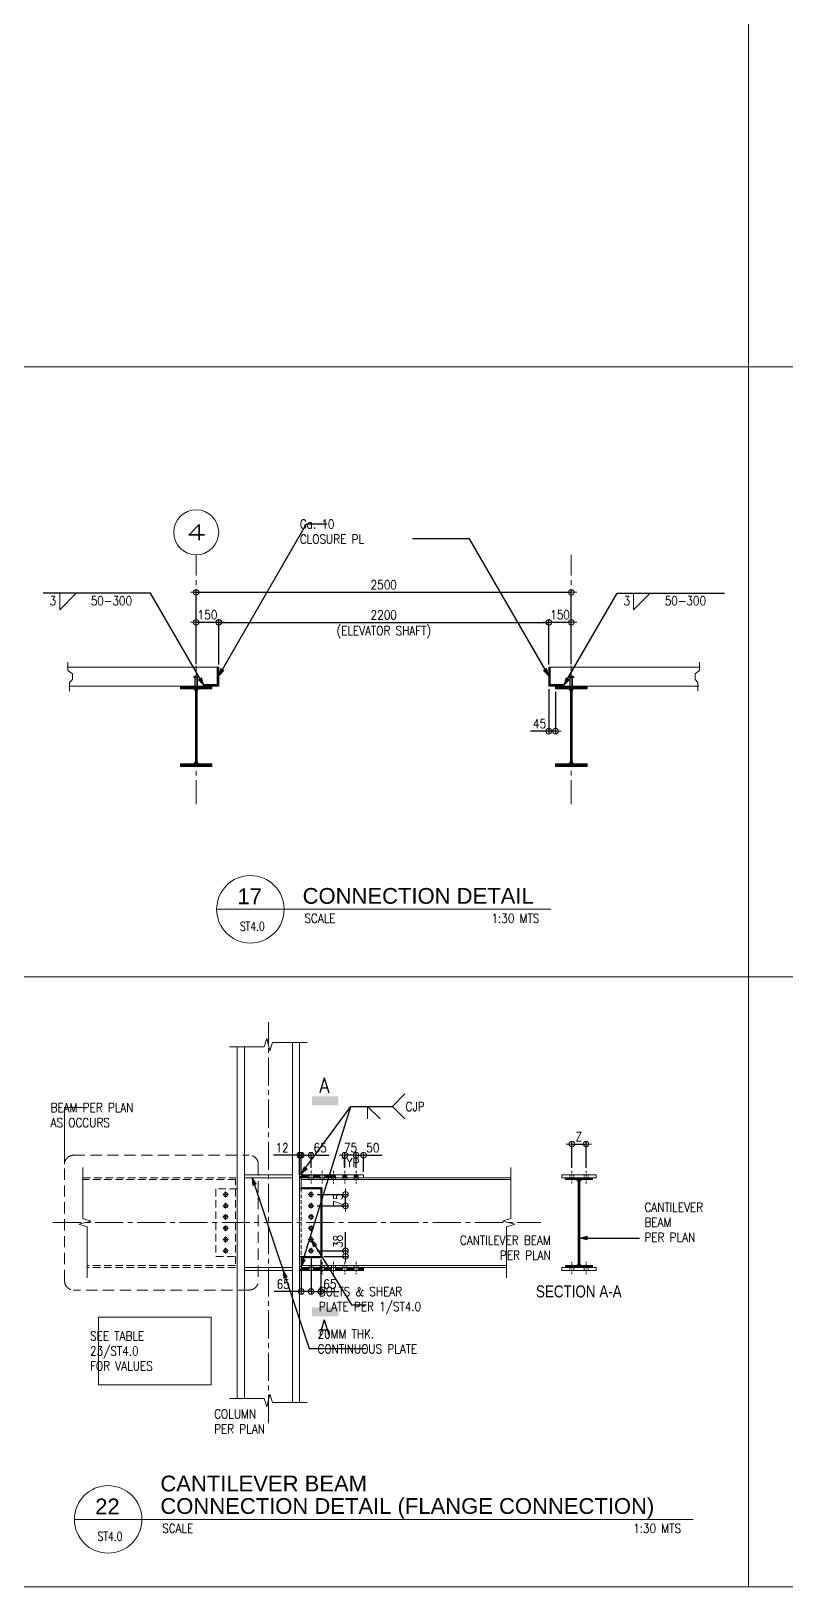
# Model space of a CAD drawing. Header units: millimetres. Extents: x 0 to 437400, y -4782 to 73710.
# Drawn here: x 72979 to 78010, y 0 to 10373 of the extents above; entities that cross this region are included whole.
import ezdxf
from ezdxf.enums import TextEntityAlignment as Align

# ---------------------------------------------------------------- set-up
doc = ezdxf.new("R2010")
doc.units = ezdxf.units.MM
doc.header["$LTSCALE"] = 10
doc.header["$MEASUREMENT"] = 0
for name, pattern in [('CENTER', [50.8, 31.75, -6.35, 6.35, -6.35]), ('CENTER2', [1.125, 0.75, -0.125, 0.125, -0.125]), ('HIDDEN', [0.375, 0.25, -0.125]), ('PHANTOM2', [1.25, 0.625, -0.125, 0.125, -0.125, 0.125, -0.125])]:
    doc.linetypes.add(name, pattern=pattern)
doc.layers.get('0').update_dxf_attribs({"lineweight": 9})
for name, color, linetype, lineweight in [('.3 - YELLOW', 2, 'Continuous', 15), ('A-NEW', 240, 'Continuous', 9), ('BOLT HOLES', 2, 'HIDDEN', 9), ('DIM', 1, 'Continuous', 5), ('grid_iden', 1, 'Continuous', 9), ('HATCH', 8, 'Continuous', 5), ('OUTLINE', 1, 'HIDDEN', 9), ('S-ANNO-DIMS', 1, 'Continuous', 5), ('S-Anno-Symb', 52, 'PHANTOM2', 9), ('S-Anno-Text', 52, 'Continuous', 15), ('S-ANNO-WELD', 1, 'Continuous', 9), ('S-BEAM', 3, 'Continuous', 15), ('S-BEAM-IDEN', 2, 'Continuous', 9), ('S-BRACE', 2, 'Continuous', 9), ('S-DETL-FAST', 40, 'Continuous', 9), ('S-DETL-LN8', 8, 'Continuous', 9), ('S-Grid-iden', 52, 'Continuous', 9), ('S_GRID LINES', 252, 'Continuous', 5), ('S_PLATE', 2, 'Continuous', 15), ('S_SLAB', 253, 'Continuous', 9)]:
    doc.layers.add(name, color=color, linetype=linetype, lineweight=lineweight)
doc.layers.add('S-DETL-GRID', color=62, linetype='Continuous', lineweight=9, plot=False)
doc.styles.add('1', font='romans.shx', dxfattribs={"width": 0.85, "height": 60})
doc.styles.add('2', font='simplex.shx', dxfattribs={"width": 0.95, "height": 40})
doc.styles.add('200', font='simplex.shx', dxfattribs={"width": 0.85, "height": 40})
doc.styles.add('3', font='simplex.shx', dxfattribs={"width": 1.5, "height": 70})
doc.styles.add('SHEETNAME', font='simplex.shx', dxfattribs={"width": 0.75, "height": 200})
doc.styles.add('TITLE1', font='HELV.shx', dxfattribs={"height": 500})
doc.dimstyles.new('ESCA30', dxfattribs={"dimtxt": 60, "dimasz": 0.5, "dimexe": 20, "dimexo": 20, "dimgap": 20, "dimtad": 1, "dimdec": 0, "dimrnd": 1, "dimdsep": 46, "dimtxsty": '1', "dimblk1": 'ESCADIM_ARW', "dimblk2": 'ESCADIM_ARW', "dimsah": 1, "dimcen": 50, "dimclrd": 256, "dimclre": 256, "dimclrt": 52, "dimadec": 0, "dimazin": 0, "dimtfac": 1, "dimtdec": 0, "dimtofl": 0, "dimtmove": 0, "dimatfit": 3, "dimldrblk": 'ESCADIM_ARW', "dimfxl": 1, "dimtolj": 1, "dimtzin": 0, "dimarcsym": 0})
doc.dimstyles.new('ESCA_ARW$7', dxfattribs={"dimtxt": 200, "dimasz": 1, "dimexe": 100, "dimexo": 100, "dimgap": 100, "dimtad": 1, "dimdec": 0, "dimrnd": 1, "dimdsep": 46, "dimtxsty": '1', "dimblk1": 'dim_arw', "dimblk2": 'dim_arw', "dimsah": 1, "dimcen": 50, "dimclrd": 1, "dimclre": 256, "dimclrt": 52, "dimadec": 0, "dimazin": 0, "dimtfac": 1, "dimtofl": 0, "dimtmove": 0, "dimatfit": 3, "dimldrblk": 'dim_arw', "dimfxl": 1, "dimtolj": 1, "dimtzin": 0, "dimarcsym": 0})

# ---------------------------------------------------------------- blocks, each defined once
blk = doc.blocks.new('Grid')
at = {"layer": 'S-Grid-iden', "color": 1, "linetype": 'Continuous'}
blk.add_circle((0, 0), 500, dxfattribs=at)
at = {"layer": 'S-Grid-iden', "style": '3', "width": 1.5}
blk.add_attdef('GRIDTAG', text='', height=350, dxfattribs=at).set_placement((0, 0), align=Align.MIDDLE_CENTER)
blk = doc.blocks.new('NUT')
at = {"color": 0, "linetype": 'Continuous'}
for p, q in [((7, 0), (-8, 0)), ((-10, -52), (-10, -7)), ((7, -15), (-8, -15)), ((7, -44), (-8, -44)), ((7, -59), (-8, -59)), ((9, -52), (9, -7))]:
    blk.add_line(p, q, dxfattribs=at)
for centre, radius, start, end in [((3, -7), 13.6, 147.1328, 212.8672), ((41, -30), 51.2, 163.2214, 196.7786), ((3, -52), 13.6, 147.1328, 212.8672), ((-5, -7), 13.6, 327.1328, 32.8672), ((-42, -30), 51.2, 343.2214, 16.7786), ((-5, -52), 13.6, 327.1328, 32.8672)]:
    blk.add_arc(centre, radius, start, end, dxfattribs=at)
blk = doc.blocks.new('dim_arw')
h = blk.add_hatch(color=256)
h.paths.add_polyline_path([(-126, 29), (0, 0), (-126, -29, -0.115681), (-133, 0, -0.115681)])
h.paths.add_polyline_path([(-249, 58), (-126, 29, 0.115681), (-133, 0, 0.115681), (-126, -29), (-249, -58)])
for p, q in [((0, 0), (-249, 58)), ((-249, 58), (-249, -58)), ((0, 0), (-249, -58))]:
    blk.add_line(p, q)
blk = doc.blocks.new('*U11')
at = {"layer": 'S-ANNO-WELD'}
blk.add_lwpolyline([(0, 0), (0, -0.162), (0.162, 0)], dxfattribs=at)
blk = doc.blocks.new('ESCADIM_ARW')
at = {"color": 9}
blk.add_line((75, 0), (-75, 0), dxfattribs=at)
blk.add_circle((0, 0), 37.5, dxfattribs=at)
blk = doc.blocks.new('*D152')
at = {"layer": 'Defpoints', "color": 0, "transparency": 16777216}
for p in [(76430, 6431), (74230, 6131), (76430, 6131)]:
    blk.add_point(p, dxfattribs=at)
at = {"layer": 'S-ANNO-DIMS', "lineweight": -2, "transparency": 16777216}
for p, q in [((74230, 6151), (74230, 6451)), ((76430, 6151), (76430, 6451)), ((74231, 6431), (76429, 6431))]:
    blk.add_line(p, q, dxfattribs=at)
at = {"layer": 'S-ANNO-DIMS', "lineweight": -2, "transparency": 16777216, "xscale": 0.5, "yscale": 0.5, "zscale": 0.5, "rotation": 180}
blk.add_blockref('ESCADIM_ARW', (74230, 6431), dxfattribs=at)
at = {"layer": 'S-ANNO-DIMS', "lineweight": -2, "transparency": 16777216, "xscale": 0.5, "yscale": 0.5, "zscale": 0.5}
blk.add_blockref('ESCADIM_ARW', (76430, 6431), dxfattribs=at)
at = {"layer": 'S-ANNO-DIMS', "color": 52, "transparency": 16777216, "char_height": 60, "attachment_point": 5, "style": '1'}
for s, insert in [('\\A1;2200', (75330, 6481)), ('\\A1;(ELEVATOR SHAFT)', (75330, 6366))]:
    blk.add_mtext(s, dxfattribs=dict(at, insert=insert))
blk = doc.blocks.new('*D153')
at = {"layer": 'Defpoints', "color": 0, "transparency": 16777216}
for p in [(76580, 6431.403649), (76429.971, 6131.403649), (76580, 6131.403649)]:
    blk.add_point(p, dxfattribs=at)
at = {"layer": 'S-ANNO-DIMS', "lineweight": -2, "transparency": 16777216}
for p, q in [((76429.971, 6151.403649), (76429.971, 6451.403649)), ((76580, 6151.403649), (76580, 6451.403649)), ((76430.471, 6431.403649), (76579.5, 6431.403649))]:
    blk.add_line(p, q, dxfattribs=at)
at = {"layer": 'S-ANNO-DIMS', "lineweight": -2, "transparency": 16777216, "xscale": 0.5, "yscale": 0.5, "zscale": 0.5, "rotation": 180}
blk.add_blockref('ESCADIM_ARW', (76429.971, 6431.403649), dxfattribs=at)
at = {"layer": 'S-ANNO-DIMS', "lineweight": -2, "transparency": 16777216, "xscale": 0.5, "yscale": 0.5, "zscale": 0.5}
blk.add_blockref('ESCADIM_ARW', (76580, 6431.403649), dxfattribs=at)
at = {"layer": 'S-ANNO-DIMS', "color": 52, "transparency": 16777216, "insert": (76504.9855, 6481.403649), "char_height": 60, "attachment_point": 5, "style": '1'}
blk.add_mtext('\\A1;150', dxfattribs=at)
blk = doc.blocks.new('*D154')
at = {"layer": 'Defpoints', "color": 0, "transparency": 16777216}
for p in [(74230.029, 6431.403649), (74080, 6131.403649), (74230.029, 6131.403649)]:
    blk.add_point(p, dxfattribs=at)
at = {"layer": 'S-ANNO-DIMS', "lineweight": -2, "transparency": 16777216}
for p, q in [((74080, 6151.403649), (74080, 6451.403649)), ((74230.029, 6151.403649), (74230.029, 6451.403649)), ((74080.5, 6431.403649), (74229.529, 6431.403649))]:
    blk.add_line(p, q, dxfattribs=at)
at = {"layer": 'S-ANNO-DIMS', "lineweight": -2, "transparency": 16777216, "xscale": 0.5, "yscale": 0.5, "zscale": 0.5, "rotation": 180}
blk.add_blockref('ESCADIM_ARW', (74080, 6431.403649), dxfattribs=at)
at = {"layer": 'S-ANNO-DIMS', "lineweight": -2, "transparency": 16777216, "xscale": 0.5, "yscale": 0.5, "zscale": 0.5}
blk.add_blockref('ESCADIM_ARW', (74230.029, 6431.403649), dxfattribs=at)
at = {"layer": 'S-ANNO-DIMS', "color": 52, "transparency": 16777216, "insert": (74155.0145, 6481.403649), "char_height": 60, "attachment_point": 5, "style": '1'}
blk.add_mtext('\\A1;150', dxfattribs=at)
blk = doc.blocks.new('*D155')
at = {"layer": 'Defpoints', "color": 0, "transparency": 16777216}
for p in [(76580, 6631.403649), (74080, 6131.403649), (76580, 6131.403649)]:
    blk.add_point(p, dxfattribs=at)
at = {"layer": 'S-ANNO-DIMS', "lineweight": -2, "transparency": 16777216}
for p, q in [((74080, 6151.403649), (74080, 6651.403649)), ((76580, 6151.403649), (76580, 6651.403649)), ((74080.5, 6631.403649), (76579.5, 6631.403649))]:
    blk.add_line(p, q, dxfattribs=at)
at = {"layer": 'S-ANNO-DIMS', "lineweight": -2, "transparency": 16777216, "xscale": 0.5, "yscale": 0.5, "zscale": 0.5, "rotation": 180}
blk.add_blockref('ESCADIM_ARW', (74080, 6631.403649), dxfattribs=at)
at = {"layer": 'S-ANNO-DIMS', "lineweight": -2, "transparency": 16777216, "xscale": 0.5, "yscale": 0.5, "zscale": 0.5}
blk.add_blockref('ESCADIM_ARW', (76580, 6631.403649), dxfattribs=at)
at = {"layer": 'S-ANNO-DIMS', "color": 52, "transparency": 16777216, "insert": (75330, 6681.403649), "char_height": 60, "attachment_point": 5, "style": '1'}
blk.add_mtext('\\A1;2500', dxfattribs=at)
blk = doc.blocks.new('*D156')
at = {"layer": 'Defpoints', "color": 0, "transparency": 16777216}
for p in [(76430, 6006), (76475, 5989), (76430, 5706)]:
    blk.add_point(p, dxfattribs=at)
at = {"layer": 'S-ANNO-DIMS', "lineweight": -2, "transparency": 16777216}
for p, q in [((76430, 5986), (76430, 5686)), ((76475, 5969), (76475, 5686)), ((76430, 5706), (76307, 5706)), ((76474, 5706), (76430, 5706))]:
    blk.add_line(p, q, dxfattribs=at)
at = {"layer": 'S-ANNO-DIMS', "lineweight": -2, "transparency": 16777216, "xscale": 0.5, "yscale": 0.5, "zscale": 0.5, "rotation": 180}
blk.add_blockref('ESCADIM_ARW', (76430, 5706), dxfattribs=at)
at = {"layer": 'S-ANNO-DIMS', "lineweight": -2, "transparency": 16777216, "xscale": 0.5, "yscale": 0.5, "zscale": 0.5}
blk.add_blockref('ESCADIM_ARW', (76475, 5706), dxfattribs=at)
at = {"layer": 'S-ANNO-DIMS', "color": 52, "transparency": 16777216, "insert": (76368, 5756), "char_height": 60, "attachment_point": 5, "style": '1'}
blk.add_mtext('\\A1;45', dxfattribs=at)
blk = doc.blocks.new('*D227')
at = {"layer": 'Defpoints', "color": 0, "transparency": 16777216}
for p in [(74845, 2222), (74780, 2129), (74780, 1969)]:
    blk.add_point(p, dxfattribs=at)
at = {"layer": 'S-ANNO-DIMS', "lineweight": -2, "transparency": 16777216}
for p, q in [((74845, 2202), (74845, 1949)), ((74780, 2109), (74780, 1949)), ((74780, 1969), (74600, 1969)), ((74845, 1969), (74781, 1969))]:
    blk.add_line(p, q, dxfattribs=at)
at = {"layer": 'S-ANNO-DIMS', "lineweight": -2, "transparency": 16777216, "xscale": 0.5, "yscale": 0.5, "zscale": 0.5, "rotation": 180}
blk.add_blockref('ESCADIM_ARW', (74780, 1969), dxfattribs=at)
at = {"layer": 'S-ANNO-DIMS', "lineweight": -2, "transparency": 16777216, "xscale": 0.5, "yscale": 0.5, "zscale": 0.5}
blk.add_blockref('ESCADIM_ARW', (74845, 1969), dxfattribs=at)
at = {"layer": 'S-ANNO-DIMS', "color": 52, "transparency": 16777216, "insert": (74660, 2019), "char_height": 60, "attachment_point": 5, "style": '1'}
blk.add_mtext('\\A1;65', dxfattribs=at)
blk = doc.blocks.new('*D228')
at = {"layer": 'Defpoints', "color": 0, "transparency": 16777216}
for p in [(74845, 2222), (74910, 2204), (74910, 1969)]:
    blk.add_point(p, dxfattribs=at)
at = {"layer": 'S-ANNO-DIMS', "lineweight": -2, "transparency": 16777216}
for p, q in [((74845, 2202), (74845, 1949)), ((74910, 2184), (74910, 1949)), ((74846, 1969), (74910, 1969)), ((74910, 1969), (75031, 1969))]:
    blk.add_line(p, q, dxfattribs=at)
at = {"layer": 'S-ANNO-DIMS', "lineweight": -2, "transparency": 16777216, "xscale": 0.5, "yscale": 0.5, "zscale": 0.5, "rotation": 180}
blk.add_blockref('ESCADIM_ARW', (74845, 1969), dxfattribs=at)
at = {"layer": 'S-ANNO-DIMS', "lineweight": -2, "transparency": 16777216, "xscale": 0.5, "yscale": 0.5, "zscale": 0.5}
blk.add_blockref('ESCADIM_ARW', (74910, 1969), dxfattribs=at)
at = {"layer": 'S-ANNO-DIMS', "color": 52, "transparency": 16777216, "insert": (74971, 2019), "char_height": 60, "attachment_point": 5, "style": '1'}
blk.add_mtext('\\A1;65', dxfattribs=at)
blk = doc.blocks.new('HBOLTP')
at = {"color": 0, "linetype": 'ByBlock'}
blk.add_lwpolyline([(-0.25, 0.43), (-0.5, 0), (-0.25, -0.43), (0.25, -0.43), (0.5, 0), (0.25, 0.43)], close=True, dxfattribs=at)
blk.add_circle((0, 0), 0.433, dxfattribs=at)
blk = doc.blocks.new('*D229')
at = {"layer": 'Defpoints', "color": 0, "transparency": 16777216}
for p in [(74865, 2241), (74910, 2204), (75075, 2204)]:
    blk.add_point(p, dxfattribs=at)
at = {"layer": 'S-ANNO-DIMS', "lineweight": -2, "transparency": 16777216}
for p, q in [((75075, 2242), (75075, 2365)), ((74885, 2241), (75095, 2241)), ((74930, 2204), (75095, 2204)), ((75075, 2203), (75075, 2203))]:
    blk.add_line(p, q, dxfattribs=at)
at = {"layer": 'S-ANNO-DIMS', "lineweight": -2, "transparency": 16777216, "xscale": 0.5, "yscale": 0.5, "zscale": 0.5}
for p, rotation in [((75075, 2241), 270), ((75075, 2204), 90)]:
    blk.add_blockref('ESCADIM_ARW', p, dxfattribs=dict(at, rotation=rotation))
at = {"layer": 'S-ANNO-DIMS', "color": 52, "transparency": 16777216, "insert": (75025, 2304), "char_height": 60, "attachment_point": 5, "rotation": 90, "style": '1'}
blk.add_mtext('\\A1;38', dxfattribs=at)
blk = doc.blocks.new('*D230')
at = {"layer": 'Defpoints', "color": 0, "transparency": 16777216}
for p in [(74865, 2616), (75075, 2616), (74865, 2541)]:
    blk.add_point(p, dxfattribs=at)
at = {"layer": 'S-ANNO-DIMS', "lineweight": -2, "transparency": 16777216}
for p, q in [((74885, 2616), (75095, 2616)), ((75075, 2542), (75075, 2616)), ((74885, 2541), (75095, 2541))]:
    blk.add_line(p, q, dxfattribs=at)
at = {"layer": 'S-ANNO-DIMS', "lineweight": -2, "transparency": 16777216, "xscale": 0.5, "yscale": 0.5, "zscale": 0.5}
for p, rotation in [((75075, 2616), 90), ((75075, 2541), 270)]:
    blk.add_blockref('ESCADIM_ARW', p, dxfattribs=dict(at, rotation=rotation))
at = {"layer": 'S-ANNO-DIMS', "color": 52, "transparency": 16777216, "insert": (75025, 2579), "char_height": 60, "attachment_point": 5, "rotation": 90, "style": '1'}
blk.add_mtext('\\A1;75', dxfattribs=at)
blk = doc.blocks.new('*D231')
at = {"layer": 'Defpoints', "color": 0, "transparency": 16777216}
for p in [(74780, 2878), (74780, 2728), (74845, 2773)]:
    blk.add_point(p, dxfattribs=at)
at = {"layer": 'S-ANNO-DIMS', "lineweight": -2, "transparency": 16777216}
for p, q in [((74780, 2748), (74780, 2898)), ((74781, 2878), (74845, 2878)), ((74845, 2793), (74845, 2898)), ((74845, 2878), (74966, 2878))]:
    blk.add_line(p, q, dxfattribs=at)
at = {"layer": 'S-ANNO-DIMS', "lineweight": -2, "transparency": 16777216, "xscale": 0.5, "yscale": 0.5, "zscale": 0.5, "rotation": 180}
blk.add_blockref('ESCADIM_ARW', (74780, 2878), dxfattribs=at)
at = {"layer": 'S-ANNO-DIMS', "lineweight": -2, "transparency": 16777216, "xscale": 0.5, "yscale": 0.5, "zscale": 0.5}
blk.add_blockref('ESCADIM_ARW', (74845, 2878), dxfattribs=at)
at = {"layer": 'S-ANNO-DIMS', "color": 52, "transparency": 16777216, "insert": (74906, 2928), "char_height": 60, "attachment_point": 5, "style": '1'}
blk.add_mtext('\\A1;65', dxfattribs=at)
blk = doc.blocks.new('*D232')
at = {"layer": 'Defpoints', "color": 0, "transparency": 16777216}
for p in [(74780, 2878), (74769, 2728), (74780, 2728)]:
    blk.add_point(p, dxfattribs=at)
at = {"layer": 'S-ANNO-DIMS', "lineweight": -2, "transparency": 16777216}
for p, q in [((74768, 2878), (74595, 2878)), ((74769, 2748), (74769, 2898)), ((74780, 2748), (74780, 2898)), ((74781, 2878), (74781, 2878))]:
    blk.add_line(p, q, dxfattribs=at)
at = {"layer": 'S-ANNO-DIMS', "lineweight": -2, "transparency": 16777216, "xscale": 0.5, "yscale": 0.5, "zscale": 0.5}
blk.add_blockref('ESCADIM_ARW', (74769, 2878), dxfattribs=at)
at = {"layer": 'S-ANNO-DIMS', "lineweight": -2, "transparency": 16777216, "xscale": 0.5, "yscale": 0.5, "zscale": 0.5, "rotation": 180}
blk.add_blockref('ESCADIM_ARW', (74780, 2878), dxfattribs=at)
at = {"layer": 'S-ANNO-DIMS', "color": 52, "transparency": 16777216, "insert": (74652, 2928), "char_height": 60, "attachment_point": 5, "style": '1'}
blk.add_mtext('\\A1;12', dxfattribs=at)
blk = doc.blocks.new('*D233')
at = {"layer": 'Defpoints', "color": 0, "transparency": 16777216}
for p in [(75070, 2878), (75070, 2773), (75145, 2773)]:
    blk.add_point(p, dxfattribs=at)
at = {"layer": 'S-ANNO-DIMS', "lineweight": -2, "transparency": 16777216}
for p, q in [((75070, 2793), (75070, 2898)), ((75145, 2878), (75071, 2878)), ((75145, 2793), (75145, 2898))]:
    blk.add_line(p, q, dxfattribs=at)
at = {"layer": 'S-ANNO-DIMS', "lineweight": -2, "transparency": 16777216, "xscale": 0.5, "yscale": 0.5, "zscale": 0.5, "rotation": 180}
blk.add_blockref('ESCADIM_ARW', (75070, 2878), dxfattribs=at)
at = {"layer": 'S-ANNO-DIMS', "lineweight": -2, "transparency": 16777216, "xscale": 0.5, "yscale": 0.5, "zscale": 0.5}
blk.add_blockref('ESCADIM_ARW', (75145, 2878), dxfattribs=at)
at = {"layer": 'S-ANNO-DIMS', "color": 52, "transparency": 16777216, "insert": (75108, 2878), "char_height": 60, "attachment_point": 5, "style": '1'}
blk.add_mtext('\\A1;75\\PTYP', dxfattribs=at)
blk = doc.blocks.new('*D234')
at = {"layer": 'Defpoints', "color": 0, "transparency": 16777216}
for p in [(75195, 2878), (75145, 2773), (75195, 2748)]:
    blk.add_point(p, dxfattribs=at)
at = {"layer": 'S-ANNO-DIMS', "lineweight": -2, "transparency": 16777216}
for p, q in [((75145, 2793), (75145, 2898)), ((75146, 2878), (75195, 2878)), ((75195, 2768), (75195, 2898)), ((75195, 2878), (75318, 2878))]:
    blk.add_line(p, q, dxfattribs=at)
at = {"layer": 'S-ANNO-DIMS', "lineweight": -2, "transparency": 16777216, "xscale": 0.5, "yscale": 0.5, "zscale": 0.5, "rotation": 180}
blk.add_blockref('ESCADIM_ARW', (75145, 2878), dxfattribs=at)
at = {"layer": 'S-ANNO-DIMS', "lineweight": -2, "transparency": 16777216, "xscale": 0.5, "yscale": 0.5, "zscale": 0.5}
blk.add_blockref('ESCADIM_ARW', (75195, 2878), dxfattribs=at)
at = {"layer": 'S-ANNO-DIMS', "color": 52, "transparency": 16777216, "insert": (75257, 2928), "char_height": 60, "attachment_point": 5, "style": '1'}
blk.add_mtext('\\A1;50', dxfattribs=at)
blk = doc.blocks.new('*D235')
at = {"layer": 'Defpoints', "color": 0, "transparency": 16777216}
for p in [(76678, 2953), (76584, 2773), (76678, 2773)]:
    blk.add_point(p, dxfattribs=at)
at = {"layer": 'S-ANNO-DIMS', "lineweight": -2, "transparency": 16777216}
for p, q in [((76584, 2793), (76584, 2973)), ((76585, 2953), (76678, 2953)), ((76678, 2793), (76678, 2973))]:
    blk.add_line(p, q, dxfattribs=at)
at = {"layer": 'S-ANNO-DIMS', "lineweight": -2, "transparency": 16777216, "xscale": 0.5, "yscale": 0.5, "zscale": 0.5, "rotation": 180}
blk.add_blockref('ESCADIM_ARW', (76584, 2953), dxfattribs=at)
at = {"layer": 'S-ANNO-DIMS', "lineweight": -2, "transparency": 16777216, "xscale": 0.5, "yscale": 0.5, "zscale": 0.5}
blk.add_blockref('ESCADIM_ARW', (76678, 2953), dxfattribs=at)
at = {"layer": 'S-ANNO-DIMS', "color": 52, "transparency": 16777216, "insert": (76631, 3003), "char_height": 60, "attachment_point": 5, "style": '1'}
blk.add_mtext('\\A1;Z', dxfattribs=at)

msp = doc.modelspace()

# ---------------------------------------------------------------- hatches: boundary and pattern name
at = {"layer": 'HATCH', "linetype": 'HIDDEN', "ltscale": 20}
h = msp.add_hatch(dxfattribs=at)
h.set_pattern_fill('ANSI31', color=251, scale=50, angle=90, style=0)
h.set_pattern_definition([(135, (-5, -268.351), (-4.4194174, -4.4194174), [])])
h.paths.add_polyline_path([(74220, 6131.4), (74230, 6131.4), (74230, 6006.4), (74130, 6006.4), (74130, 6016.4), (74220, 6016.4)])
h = msp.add_hatch(dxfattribs=at)
h.set_pattern_fill('ANSI31', color=251, scale=50, angle=90, style=0)
h.set_pattern_definition([(45, (150665, -268.351), (4.4194174, -4.4194174), [])])
h.paths.add_polyline_path([(76440, 6131.4), (76430, 6131.4), (76430, 6006.4), (76530, 6006.4), (76530, 6016.4), (76440, 6016.4)])
h = msp.add_hatch(dxfattribs=at)
h.set_pattern_fill('ANSI31', color=251, scale=50, style=0)
h.set_pattern_definition([(45, (-1418.787, -225.376), (-4.4194174, 4.4194174), [])])
edge = h.paths.add_edge_path()
edge.add_line((74080, 5469.7), (73975, 5469.7))
edge.add_line((73975, 5469.7), (73975, 5487.1))
edge.add_line((73975, 5487.1), (74055.4, 5487.1))
edge.add_arc((74055.4, 5506.2), 19.1, 270, 360)
edge.add_line((74074.5, 5506.2), (74074.5, 5969.9))
edge.add_arc((74055.4, 5969.9), 19.1, 360, 450)
edge.add_line((74055.4, 5989), (73975, 5989))
edge.add_line((73975, 5989), (73975, 6006.4))
edge.add_line((73975, 6006.4), (74185, 6006.4))
edge.add_line((74185, 6006.4), (74185, 5989))
edge.add_line((74185, 5989), (74104.6, 5989))
edge.add_arc((74104.6, 5969.9), 19.1, 90, 180)
edge.add_line((74085.5, 5969.9), (74085.5, 5506.2))
edge.add_arc((74104.6, 5506.2), 19.1, 180, 270)
edge.add_line((74104.6, 5487.1), (74185, 5487.1))
edge.add_line((74185, 5487.1), (74185, 5469.7))
edge.add_line((74185, 5469.7), (74080, 5469.7))
h = msp.add_hatch(dxfattribs=at)
h.set_pattern_fill('ANSI31', color=251, scale=50, style=0)
h.set_pattern_definition([(135, (152078.787, -225.376), (4.4194174, 4.4194174), [])])
edge = h.paths.add_edge_path()
edge.add_line((76580, 5469.7), (76685, 5469.7))
edge.add_line((76685, 5469.7), (76685, 5487.1))
edge.add_line((76685, 5487.1), (76604.6, 5487.1))
edge.add_arc((76604.6, 5506.2), 19.1, 180, 270, ccw=False)
edge.add_line((76585.5, 5506.2), (76585.5, 5969.9))
edge.add_arc((76604.6, 5969.9), 19.1, 90, 180, ccw=False)
edge.add_line((76604.6, 5989), (76685, 5989))
edge.add_line((76685, 5989), (76685, 6006.4))
edge.add_line((76685, 6006.4), (76475, 6006.4))
edge.add_line((76475, 6006.4), (76475, 5989))
edge.add_line((76475, 5989), (76555.4, 5989))
edge.add_arc((76555.4, 5969.9), 19.1, 360, 450, ccw=False)
edge.add_line((76574.5, 5969.9), (76574.5, 5506.2))
edge.add_arc((76555.4, 5506.2), 19.1, 270, 360, ccw=False)
edge.add_line((76555.4, 5487.1), (76475, 5487.1))
edge.add_line((76475, 5487.1), (76475, 5469.7))
edge.add_line((76475, 5469.7), (76580, 5469.7))
at = {"layer": 'HATCH'}
h = msp.add_hatch(color=256, dxfattribs=at)
h.dxf.hatch_style = 1
h.paths.add_polyline_path([(74788.4, 2129.4), (74780.2, 2129.4), (74780.2, 2135.1, 0.1060344), (74768.7, 2137.6), (74768.7, 2109.4)])
h.paths.add_polyline_path([(74768.7, 2728.1), (74788.4, 2748.1, 0.1974194), (74768.7, 2756.2)])
at = {"layer": 'HATCH', "linetype": 'HIDDEN', "ltscale": 20}
h = msp.add_hatch(dxfattribs=at)
h.set_pattern_fill('ANSI32', color=251, scale=30, angle=90, style=0)
h.set_pattern_definition([(135, (-779.422, 150), (-7.9549513, -7.9549513), []), (135, (-779.422, 155.303), (-7.9549513, -7.9549513), [])])
h.paths.add_polyline_path([(74831.7, 2129.4), (74788.4, 2129.4), (74768.7, 2109.4), (74831.7, 2109.4)])
h.paths.add_polyline_path([(74906.7, 2129.4), (74858.7, 2129.4), (74858.7, 2109.4), (74906.7, 2109.4)])
h.paths.add_polyline_path([(74981.7, 2129.4), (74933.7, 2129.4), (74933.7, 2109.4), (74981.7, 2109.4)])
h.paths.add_polyline_path([(75027.9, 2129.4), (75008.7, 2129.4), (75008.7, 2109.4), (75027.9, 2109.4)])
h.paths.add_polyline_path([(75056.7, 2129.4), (75027.9, 2129.4), (75027.9, 2109.4), (75056.7, 2109.4)])
h.paths.add_polyline_path([(75131.7, 2129.4), (75083.7, 2129.4), (75083.7, 2109.4), (75131.7, 2109.4)])
h.paths.add_polyline_path([(75195.2, 2129.4), (75158.7, 2129.4), (75158.7, 2109.4), (75195.2, 2109.4)])
h.paths.add_polyline_path([(75195.2, 2748.1), (75158.7, 2748.1), (75158.7, 2728.1), (75195.2, 2728.1)], flags=17)
h.paths.add_polyline_path([(75131.7, 2748.1), (75083.7, 2748.1), (75083.7, 2728.1), (75131.7, 2728.1)], flags=16)
h.paths.add_polyline_path([(75056.7, 2748.1), (75027.9, 2748.1), (75027.9, 2728.1), (75056.7, 2728.1)], flags=16)
h.paths.add_polyline_path([(75027.9, 2748.1), (75008.7, 2748.1), (75008.7, 2728.1), (75027.9, 2728.1)], flags=16)
h.paths.add_polyline_path([(75195.2, 2748.1), (74933.7, 2748.1), (74933.7, 2728.1), (75195.2, 2728.1)])
h.paths.add_polyline_path([(74906.7, 2748.1), (74858.7, 2748.1), (74858.7, 2728.1), (74906.7, 2728.1)])
h.paths.add_polyline_path([(74831.7, 2748.1), (74788.4, 2748.1), (74768.7, 2728.1), (74831.7, 2728.1)])
h = msp.add_hatch(dxfattribs=at)
h.set_pattern_fill('ANSI31', color=251, scale=50, style=0)
h.set_pattern_definition([(45, (-910.7196, 150), (-4.4194174, 4.4194174), [])])
edge = h.paths.add_edge_path()
edge.add_line((76631.2, 2129.4), (76542.2, 2129.4))
edge.add_line((76542.2, 2129.4), (76542.2, 2142.3))
edge.add_line((76542.2, 2142.3), (76605.7, 2142.3))
edge.add_arc((76605.7, 2162.8), 20.5, 270, 360)
edge.add_line((76626.2, 2162.8), (76626.2, 2694.8))
edge.add_arc((76605.7, 2694.8), 20.5, 0, 90)
edge.add_line((76605.7, 2715.3), (76542.2, 2715.3))
edge.add_line((76542.2, 2715.3), (76542.2, 2728.1))
edge.add_line((76542.2, 2728.1), (76720.2, 2728.1))
edge.add_line((76720.2, 2728.1), (76720.2, 2715.3))
edge.add_line((76720.2, 2715.3), (76656.7, 2715.3))
edge.add_arc((76656.7, 2694.8), 20.5, 90, 180)
edge.add_line((76636.2, 2694.8), (76636.2, 2162.8))
edge.add_arc((76656.7, 2162.8), 20.5, 180, 270)
edge.add_line((76656.7, 2142.3), (76720.2, 2142.3))
edge.add_line((76720.2, 2142.3), (76720.2, 2129.4))
edge.add_line((76720.2, 2129.4), (76631.2, 2129.4))
at = {"layer": 'HATCH'}
h = msp.add_hatch(dxfattribs=at)
h.set_pattern_fill('ANSI37', color=256, scale=40, style=0)
h.set_pattern_definition([(45, (-779.4223, 150), (-3.5355339, 3.5355339), []), (135, (-779.4223, 150), (-3.5355339, -3.5355339), [])])
h.paths.add_polyline_path([(74920.2, 2663.8), (74780.2, 2663.8), (74780.2, 2653.8), (74910.2, 2653.8), (74910.2, 2428.8), (74920.2, 2428.8)])
h.paths.add_polyline_path([(74920.2, 2428.8), (74910.2, 2428.8), (74910.2, 2203.8), (74780.2, 2203.8), (74780.2, 2193.8), (74920.2, 2193.8)])

# ---------------------------------------------------------------- linework, layer by layer
at = {"layer": '.3 - YELLOW', "color": 251, "linetype": 'HIDDEN', "ltscale": 20}
for p, q in [((74256.6, 2616.3), (74295.5, 2616.3)), ((74276.1, 2635.7), (74276.1, 2596.9)), ((74256.6, 2541.3), (74295.5, 2541.3)), ((74276.1, 2560.7), (74276.1, 2521.9)), ((74256.6, 2466.3), (74295.5, 2466.3)), ((74256.6, 2391.3), (74295.5, 2391.3)), ((74276.1, 2485.7), (74276.1, 2446.9)), ((74276.1, 2410.7), (74276.1, 2371.9)), ((74256.6, 2316.3), (74295.5, 2316.3)), ((74276.1, 2335.7), (74276.1, 2296.9)), ((74256.6, 2241.3), (74295.5, 2241.3)), ((74276.1, 2260.7), (74276.1, 2221.9))]:
    msp.add_line(p, q, dxfattribs=at)
msp.add_lwpolyline([(74352.6, 2653.8), (74211.1, 2653.8), (74211.1, 2203.8), (74352.6, 2203.8)], close=True, dxfattribs=at)
at = {"layer": '.3 - YELLOW'}
msp.add_lwpolyline([(74768.7, 2653.8), (74910.2, 2653.8), (74910.2, 2203.8), (74768.7, 2203.8)], close=True, dxfattribs=at)
at = {"color": 1}
for points in [[(74818.7, 3628.8), (74588.4, 3628.8), (74570.1, 3573.2), (74551.2, 3656.6), (74532.8, 3601), (74302.6, 3601)], [(76176.3, 2796.3), (76176.3, 2456.6), (76120.7, 2438.3), (76204.1, 2419.3), (76148.5, 2401), (76148.5, 2061.3)], [(74818.7, 1228.8), (74588.4, 1228.8), (74570.1, 1284.4), (74551.2, 1201), (74532.8, 1256.6), (74302.6, 1256.6)]]:
    msp.add_lwpolyline(points, dxfattribs=at)
at = {"color": 251, "linetype": 'Continuous', "ltscale": 20}
msp.add_lwpolyline([(73324.8, 2796.3), (73324.8, 2456.6), (73380.4, 2438.3), (73297, 2419.3), (73352.6, 2401), (73352.6, 2061.3)], dxfattribs=at)
at = {"layer": 'A-NEW', "color": 253, "linetype": 'CENTER', "ltscale": 0.5}
for p, q in [((74080, 5219.7), (74080, 6881.4)), ((76580, 5219.7), (76580, 6881.4))]:
    msp.add_line(p, q, dxfattribs=at)
at = {"layer": 'A-NEW', "color": 253, "linetype": 'CENTER', "ltscale": 0.25}
msp.add_line((74080, 6097.3), (74080, 5990.4), dxfattribs=at)
at = {"layer": 'BOLT HOLES', "linetype": 'HIDDEN', "ltscale": 3}
for points in [[(74858.7, 2715.3), (74831.7, 2715.3), (74831.7, 2748.1), (74858.7, 2748.1)], [(74933.7, 2715.3), (74906.7, 2715.3), (74906.7, 2748.1), (74933.7, 2748.1)], [(75008.7, 2715.3), (74981.7, 2715.3), (74981.7, 2748.1), (75008.7, 2748.1)], [(75083.7, 2715.3), (75056.7, 2715.3), (75056.7, 2748.1), (75083.7, 2748.1)], [(75158.7, 2715.3), (75131.7, 2715.3), (75131.7, 2748.1), (75158.7, 2748.1)], [(76570.7, 2715.3), (76597.7, 2715.3), (76597.7, 2748.1), (76570.7, 2748.1)], [(76691.7, 2715.3), (76664.7, 2715.3), (76664.7, 2748.1), (76691.7, 2748.1)], [(74858.7, 2109.4), (74831.7, 2109.4), (74831.7, 2142.3), (74858.7, 2142.3)], [(74933.7, 2109.4), (74906.7, 2109.4), (74906.7, 2142.3), (74933.7, 2142.3)], [(75008.7, 2109.4), (74981.7, 2109.4), (74981.7, 2142.3), (75008.7, 2142.3)], [(75083.7, 2109.4), (75056.7, 2109.4), (75056.7, 2142.3), (75083.7, 2142.3)], [(75158.7, 2109.4), (75131.7, 2109.4), (75131.7, 2142.3), (75158.7, 2142.3)], [(76570.7, 2142.3), (76597.7, 2142.3), (76597.7, 2109.4), (76570.7, 2109.4)], [(76691.7, 2142.3), (76664.7, 2142.3), (76664.7, 2109.4), (76691.7, 2109.4)]]:
    msp.add_lwpolyline(points, close=True, dxfattribs=at)
at = {"layer": 'grid_iden'}
for points in [[(73225, 6165.7), (73225, 6111), (73255, 6088.3), (73255, 6049.5), (73235.7, 6029.8), (73235.7, 5972.1)], [(77435, 6165.7), (77435, 6111), (77405, 6088.3), (77405, 6049.5), (77424.3, 6029.8), (77424.3, 5972.1)]]:
    msp.add_lwpolyline(points, dxfattribs=at)
at = {"layer": 'HATCH'}
for centre in [(74768.7, 2728.1), (74768.7, 2109.4)]:
    msp.add_arc(centre, 28.1, 45.32924, 90, dxfattribs=at)
at = {"layer": 'OUTLINE', "linetype": 'HIDDEN', "ltscale": 10}
msp.add_line((74780.2, 2653.8), (74780.2, 2203.8), dxfattribs=at)
at = {"layer": 'S-ANNO-DIMS', "linetype": 'CENTER2'}
for p, q in [((74864.6, 2616.3), (74825.8, 2616.3)), ((74845.2, 2635.7), (74845.2, 2596.9)), ((74864.6, 2541.3), (74825.8, 2541.3)), ((74845.2, 2560.7), (74845.2, 2521.9)), ((74864.6, 2466.3), (74825.8, 2466.3)), ((74864.6, 2391.3), (74825.8, 2391.3)), ((74845.2, 2485.7), (74845.2, 2446.9)), ((74845.2, 2410.7), (74845.2, 2371.9)), ((74864.6, 2316.3), (74825.8, 2316.3)), ((74845.2, 2335.7), (74845.2, 2296.9)), ((74864.6, 2241.3), (74825.8, 2241.3)), ((74845.2, 2260.7), (74845.2, 2221.9))]:
    msp.add_line(p, q, dxfattribs=at)
at = {"layer": 'S-Anno-Symb', "linetype": 'CENTER', "ltscale": 0.5}
msp.add_lwpolyline([(75027.9, 3241.1, 0, 0, 0), (75027.9, 1833.9, 58.8, 58.8, 0), (74851.4, 1833.9, 0, 0, 0)], format="xyseb", dxfattribs=at)
at = {"layer": 'S-Anno-Symb', "linetype": 'CENTER'}
msp.add_lwpolyline([(75027.9, 3241.1, 58.8, 58.8, 0), (74851.4, 3241.1, 0, 0, 0)], format="xyseb", dxfattribs=at)
at = {"layer": 'S-Anno-Symb', "color": 1, "linetype": 'HIDDEN', "ltscale": 30}
msp.add_lwpolyline([(73262.6, 2878.1), (74433.5, 2878.1, -0.4142136), (74493.5, 2818.1), (74493.5, 2039.4, -0.4142136), (74433.5, 1979.4), (73262.6, 1979.4, -0.4142136), (73202.6, 2039.4), (73202.6, 2818.1, -0.4142136)], format="xyb", close=True, dxfattribs=at)
at = {"layer": 'S-Anno-Text', "color": 1}
for p, q in [((74216.1, 4518), (76443.9, 4518)), ((73267.8, 450), (77392.2, 450))]:
    msp.add_line(p, q, dxfattribs=at)
msp.add_lwpolyline([(73428.9, 1348.3), (74178.9, 1348.3), (74178.9, 1798.1), (73428.9, 1798.1)], close=True, dxfattribs=at)
for centre in [(74441.1, 4518), (73492.8, 450)]:
    msp.add_circle(centre, 225, dxfattribs=at)
at = {"layer": 'S-ANNO-WELD'}
for points in [[(75471.2, 3286.6), (75388.2, 3203.5), (75471.2, 3120.5)], [(73202.6, 2818.1), (73202.6, 3195.6), (73344.4, 3195.6)], [(75222, 3120.5), (75222, 3203.5), (75305.1, 3120.5)]]:
    msp.add_lwpolyline(points, dxfattribs=at)
at = {"layer": 'S-BEAM', "ltscale": 0.25}
for p, q in [((74400.6, 1256.6), (74400.6, 3601)), ((74720.7, 1228.8), (74720.7, 3628.8))]:
    msp.add_line(p, q, dxfattribs=at)
for points in [[(74352.6, 3601), (74352.6, 1256.6)], [(74768.7, 1228.8), (74768.7, 3628.8)]]:
    msp.add_lwpolyline(points, dxfattribs=at)
at = {"layer": 'S-BEAM-IDEN', "color": 251, "linetype": 'HIDDEN', "ltscale": 20}
for p, q in [((74341.1, 2715.3), (73324.8, 2715.3)), ((74341.1, 2653.8), (74341.1, 2203.8)), ((74341.1, 2142.3), (73352.6, 2142.3))]:
    msp.add_line(p, q, dxfattribs=at)
at = {"layer": 'S-BEAM-IDEN', "ltscale": 0.25}
for p, q in [((74780.2, 2715.3), (76176.3, 2715.3)), ((74780.2, 2142.3), (76148.5, 2142.3))]:
    msp.add_line(p, q, dxfattribs=at)
for points in [[(74080, 5469.7), (73975, 5469.7), (73975, 5487.1), (74055.4, 5487.1, 0.4142136), (74074.5, 5506.2), (74074.5, 5969.9, 0.4142136), (74055.4, 5989), (73975, 5989), (73975, 6006.4), (74185, 6006.4), (74185, 5989), (74104.6, 5989, 0.4142136), (74085.5, 5969.9), (74085.5, 5506.2, 0.4142136), (74104.6, 5487.1), (74185, 5487.1), (74185, 5469.7), (74080, 5469.7)], [(76580, 5469.7), (76475, 5469.7), (76475, 5487.1), (76555.4, 5487.1, 0.4142136), (76574.5, 5506.2), (76574.5, 5969.9, 0.4142136), (76555.4, 5989), (76475, 5989), (76475, 6006.4), (76685, 6006.4), (76685, 5989), (76604.6, 5989, 0.4142136), (76585.5, 5969.9), (76585.5, 5506.2, 0.4142136), (76604.6, 5487.1), (76685, 5487.1), (76685, 5469.7), (76580, 5469.7)], [(76631.2, 2129.4), (76542.2, 2129.4), (76542.2, 2142.3), (76605.7, 2142.3, 0.4142136), (76626.2, 2162.8), (76626.2, 2694.8, 0.4142136), (76605.7, 2715.3), (76542.2, 2715.3), (76542.2, 2728.1), (76720.2, 2728.1), (76720.2, 2715.3), (76656.7, 2715.3, 0.4142136), (76636.2, 2694.8), (76636.2, 2162.8, 0.4142136), (76656.7, 2142.3), (76720.2, 2142.3), (76720.2, 2129.4), (76631.2, 2129.4)]]:
    msp.add_lwpolyline(points, format="xyb", dxfattribs=at)
at = {"layer": 'S-BEAM-IDEN', "color": 251, "linetype": 'HIDDEN', "ltscale": 20}
for points in [[(73324.8, 2728.1), (74341.1, 2728.1), (74341.1, 2653.8)], [(74341.1, 2203.8), (74341.1, 2129.4), (73352.6, 2129.4)]]:
    msp.add_lwpolyline(points, dxfattribs=at)
at = {"layer": 'S-BEAM-IDEN', "ltscale": 0.25}
for points in [[(76176.3, 2728.1), (74780.2, 2728.1), (74780.2, 2653.8)], [(74780.2, 2203.8), (74780.2, 2129.4), (76148.5, 2129.4)]]:
    msp.add_lwpolyline(points, dxfattribs=at)
at = {"layer": 'S-BRACE', "color": 252, "linetype": 'CENTER2', "ltscale": 25}
for p, q in [((74560.6, 1092.7), (74560.6, 3764.9)), ((73124.8, 2428.8), (76376.3, 2428.8))]:
    msp.add_line(p, q, dxfattribs=at)
at = {"layer": 'S-DETL-GRID'}
for p, q in [((77760, 20340), (77760, 0)), ((102060, 8136), (72900, 8136)), ((102060, 4068), (72900, 4068))]:
    msp.add_line(p, q, dxfattribs=at)
at = {"layer": 'S-DETL-GRID', "color": 252}
msp.add_lwpolyline([(72900, 20340), (102060, 20340), (102060, 0), (72900, 0)], close=True, dxfattribs=at)
at = {"layer": 'S-DETL-LN8', "linetype": 'Continuous'}
for points in [[(74089, 6061.4), (74071, 6061.4), (74071, 6006.4), (74089, 6006.4)], [(76589, 6061.4), (76571, 6061.4), (76571, 6006.4), (76589, 6006.4)]]:
    msp.add_lwpolyline(points, close=True, dxfattribs=at)
at = {"layer": 'S_GRID LINES', "color": 251, "linetype": 'HIDDEN', "ltscale": 5}
for p, q in [((74845.2, 2773.1), (74845.2, 2690.3)), ((74920.2, 2773.1), (74920.2, 2690.3)), ((74995.2, 2773.1), (74995.2, 2690.3)), ((75070.2, 2773.1), (75070.2, 2690.3)), ((75145.2, 2773.1), (75145.2, 2690.3)), ((76584.2, 2773.1), (76584.2, 2690.3)), ((76678.2, 2773.1), (76678.2, 2690.3)), ((74845.2, 2167.3), (74845.2, 2084.4)), ((74920.2, 2167.3), (74920.2, 2084.4)), ((74995.2, 2167.3), (74995.2, 2084.4)), ((75070.2, 2167.3), (75070.2, 2084.4)), ((75145.2, 2167.3), (75145.2, 2084.4)), ((76584.2, 2084.4), (76584.2, 2167.3)), ((76678.2, 2084.4), (76678.2, 2167.3))]:
    msp.add_line(p, q, dxfattribs=at)
at = {"layer": 'S_PLATE'}
for points in [[(74220, 6131.4), (74230, 6131.4), (74230, 6006.4), (74130, 6006.4), (74130, 6016.4), (74220, 6016.4)], [(76440, 6131.4), (76430, 6131.4), (76430, 6006.4), (76530, 6006.4), (76530, 6016.4), (76440, 6016.4)]]:
    msp.add_lwpolyline(points, close=True, dxfattribs=at)
at = {"layer": 'S_PLATE', "color": 3, "linetype": 'Continuous', "ltscale": 20}
for points in [[(74720.7, 2728.1), (74400.6, 2728.1), (74400.6, 2748.1), (74720.7, 2748.1)], [(75195.2, 2728.1), (74768.7, 2728.1), (74788.4, 2748.1), (75195.2, 2748.1)], [(76517.2, 2748.1), (76745.2, 2748.1), (76745.2, 2728.1), (76517.2, 2728.1)], [(74720.7, 2109.4), (74400.6, 2109.4), (74400.6, 2129.4), (74720.7, 2129.4)], [(75195.2, 2109.4), (74768.7, 2109.4), (74788.4, 2129.4), (75195.2, 2129.4)], [(76517.2, 2109.4), (76745.2, 2109.4), (76745.2, 2129.4), (76517.2, 2129.4)]]:
    msp.add_lwpolyline(points, close=True, dxfattribs=at)
at = {"layer": 'S_SLAB'}
for points in [[(73220, 6131.4), (74220, 6131.4), (74220, 6016.4), (74130, 6016.4), (74130, 6006.4), (73230.7, 6006.4)], [(77440, 6131.4), (76440, 6131.4), (76440, 6016.4), (76530, 6016.4), (76530, 6006.4), (77429.3, 6006.4)]]:
    msp.add_lwpolyline(points, dxfattribs=at)

# ---------------------------------------------------------------- block references
at = {"layer": '.3 - YELLOW', "color": 251, "linetype": 'HIDDEN', "ltscale": 20, "xscale": -28.86751345949947, "yscale": 28.86751345949947, "zscale": 28.86751345949947}
for p in [(74276.1, 2616.3), (74276.1, 2541.3), (74276.1, 2466.3), (74276.1, 2391.3), (74276.1, 2316.3), (74276.1, 2241.3)]:
    msp.add_blockref('HBOLTP', p, dxfattribs=at)
at = {"layer": 'S-ANNO-WELD', "xscale": 682.6666666666978, "yscale": 682.6666666666978, "zscale": 682.6666666666978}
for p in [(73169.8, 6626.1), (76995.6, 6626.1)]:
    msp.add_blockref('*U11', p, dxfattribs=at)
at = {"layer": 'S-DETL-FAST', "linetype": 'ByBlock', "xscale": 28.86751345949947, "yscale": 28.86751345949947, "zscale": 28.86751345949947}
for p in [(74845.2, 2616.3), (74845.2, 2541.3), (74845.2, 2466.3), (74845.2, 2391.3), (74845.2, 2316.3), (74845.2, 2241.3)]:
    msp.add_blockref('HBOLTP', p, dxfattribs=at)
at = {"layer": 'S-DETL-LN8', "linetype": 'Continuous', "xscale": -0.562499999996362, "yscale": 0.562499999996362, "zscale": 0.5624999999957936, "rotation": 270}
for p in [(74096.6, 6067.3), (76596.6, 6067.3)]:
    msp.add_blockref('NUT', p, dxfattribs=at)
at = {"layer": 'S-Grid-iden', "xscale": 0.3000000000029104, "yscale": 0.3000000000029104, "zscale": 0.3000000000029104}
msp.add_blockref('Grid', (74080, 7031.4), dxfattribs=at).add_auto_attribs({'GRIDTAG': '4'})

# ---------------------------------------------------------------- texts
at = {"layer": 'DIM', "color": 52, "char_height": 60, "attachment_point": 5, "style": '1'}
for s, insert in [('\\A1;\\pxql;Ga. 10\\PCLOSURE PL', (74984.3, 7035.9)), ('\\A1;\\pxqj;3', (73131.7, 6574.8)), ('\\A1;\\pxqj;50-300', (73514.8, 6574.8)), ('\\A1;\\pxqj;3', (76957.6, 6574.8)), ('\\A1;\\pxqj;50-300', (77340.6, 6574.8)), ('\\A1;\\pxql;BEAM PER PLAN\\PAS OCCURS', (73385.3, 3145.7)), ('\\A1;\\pxqr;CANTILEVER BEAM \\PPER PLAN', (76122.8, 2261.7)), ('\\A1;\\pxql;BOLTS & SHEAR\\PPLATE PER 1/ST4.0', (75238.1, 1909.3)), ('\\A1;\\pxql;SEE TABLE\\P23/ST4.0\\PFOR VALUES', (73581.1, 1573.2)), ('\\A1;\\pxql;20MM THK. \\PCONTINUOUS PLATE ', (75238.1, 1636.7)), ('\\A1;\\pxql;COLUMN \\PPER PLAN', (74368.5, 1102.9))]:
    msp.add_mtext(s, dxfattribs=dict(at, insert=insert))
at = {"layer": 'DIM', "color": 3, "char_height": 100, "attachment_point": 5, "style": '200'}
for insert in [(74933.8, 3344.4), (74933.8, 1731.4)]:
    msp.add_mtext('\\A1;A', dxfattribs=dict(at, insert=insert))
at = {"layer": 'DIM', "color": 52, "char_height": 60, "attachment_point": 5, "style": '1'}
for s, insert, width in [('\\A1;\\pxql;CJP', (77053.9, 3202.9), 3157.079), ('\\A1;\\pxql;CANTILEVER\\PBEAM\\PPER PLAN', (78499.6, 2431.1), 2864.455)]:
    msp.add_mtext(s, dxfattribs=dict(at, insert=insert, width=width))
at = {"layer": 'S-Anno-Text', "color": 5, "style": 'TITLE1'}
for s, p in [('17', (74436.3, 4552)), ('22', (73488.1, 484))]:
    msp.add_text(s, height=105, dxfattribs=at).set_placement(p, align=Align.CENTER)
for s, p in [('CONNECTION DETAIL', (74789.2, 4554.8)), ('CANTILEVER BEAM', (73840.9, 636.8)), ('CONNECTION DETAIL (FLANGE CONNECTION)', (73840.9, 486.8))]:
    msp.add_text(s, height=105, dxfattribs=at).set_placement(p)
at = {"layer": 'S-Anno-Text', "style": '2', "width": 0.85}
for p in [(74801.1, 4428), (73852.8, 360)]:
    msp.add_text('SCALE', height=60, dxfattribs=at).set_placement(p)
for p in [(76366.7, 4428), (77311.2, 360)]:
    msp.add_text('1:30 MTS', height=60, dxfattribs=at).set_placement(p, align=Align.RIGHT)
at = {"layer": 'S-Anno-Text', "style": 'SHEETNAME', "width": 0.75}
for p in [(74453.6, 4374.6), (73505.4, 306.6)]:
    msp.add_text('ST4.0', height=60, dxfattribs=at).set_placement(p, align=Align.CENTER)
at = {"layer": 'S-Anno-Text', "color": 5, "style": 'TITLE1', "width": 0.8}
msp.add_text('SECTION A-A', height=80, dxfattribs=at).set_placement((76630, 1970.1), align=Align.MIDDLE_CENTER)

# ---------------------------------------------------------------- dimensions: what is measured, and where the dimension line sits
at = {"layer": 'S-ANNO-DIMS'}
for base, p1, p2, picture, middle in [((76580, 6631.4), (74080, 6131.4), (76580, 6131.4), '*D155', (75330, 6681.4)), ((76430, 5706.4), (76475, 5989), (76430, 6006.4), '*D156', (76368.2, 5756.4))]:
    dim = msp.add_linear_dim(base=base, p1=p1, p2=p2, dimstyle='ESCA30', dxfattribs=at)
    dim.commit()
    dim.dimension.update_dxf_attribs({"geometry": picture, "text_midpoint": middle})
for base, p1, p2, picture, middle in [((74230, 6431.4), (74080, 6131.4), (74230, 6131.4), '*D154', (74155, 6431.4)), ((76580, 6431.4), (76430, 6131.4), (76580, 6131.4), '*D153', (76505, 6431.4)), ((74780.1968, 2878.123), (74768.6636, 2728.3515), (74780.1968, 2728.123), '*D232', (74652.3779, 2878.123)), ((75195.2, 2878.1), (75145.2, 2773.1), (75195.2, 2748.1), '*D234', (75257, 2878.1))]:
    dim = msp.add_linear_dim(base=base, p1=p1, p2=p2, dimstyle='ESCA30', dxfattribs=at)
    dim.commit()
    dim.dimension.update_dxf_attribs({"geometry": picture, "text_midpoint": middle, "dimtype": 160})
for base, p1, p2, text, picture, middle in [((76430, 6431.4), (74230, 6131.4), (76430, 6131.4), '<>\\X(ELEVATOR SHAFT)', '*D152', (75330, 6431.4)), ((76678.2, 2953.1), (76584.2, 2773.1), (76678.2, 2773.1), 'Z', '*D235', (76631.2, 3003.1))]:
    dim = msp.add_linear_dim(base=base, p1=p1, p2=p2, text=text, dimstyle='ESCA30', dxfattribs=at)
    dim.commit()
    dim.dimension.update_dxf_attribs({"geometry": picture, "text_midpoint": middle})
for base, p1, p2, angle, picture, middle in [((74780.2, 2878.1), (74845.2, 2773.1), (74780.2, 2728.1), 180, '*D231', (74905.8, 2878.1)), ((75075.2, 2616.3), (74864.6, 2541.3), (74864.6, 2616.3), 90, '*D230', (75075.2, 2578.8)), ((75075.1967652, 2203.7840097), (74864.6305219, 2241.2840097), (74910.1967652, 2203.7840097), 270, '*D229', (75075.1967652, 2303.5697239)), ((74780.2, 1969.4), (74845.2, 2221.9), (74780.2, 2129.4), 180, '*D227', (74660.4, 1969.4)), ((74910.2, 1969.4), (74845.2, 2221.9), (74910.2, 2203.8), 180, '*D228', (74970.8, 1969.4))]:
    dim = msp.add_linear_dim(base=base, p1=p1, p2=p2, angle=angle, dimstyle='ESCA30', dxfattribs=at)
    dim.commit()
    dim.dimension.update_dxf_attribs({"geometry": picture, "text_midpoint": middle, "dimtype": 160})
dim = msp.add_linear_dim(base=(75070.2, 2878.1), p1=(75145.2, 2773.1), p2=(75070.2, 2773.1), angle=180, text='<>\\XTYP', dimstyle='ESCA30', dxfattribs=at)
dim.commit()
dim.dimension.update_dxf_attribs({"geometry": '*D233', "text_midpoint": (75107.7, 2878.1), "dimtype": 160})

# ---------------------------------------------------------------- leaders
at = {"layer": 'S-Anno-Text'}
for points in [[(74230, 6073.9), (74815.7, 7088.4), (74949.6, 7088.4)], [(76430, 6073.9), (75902.4, 6987.6), (75521.7, 6987.6)], [(74130, 6011.4), (73775.1, 6626.1), (73059, 6626.1)], [(76530, 6011.4), (76884.9, 6626.1), (77601, 6626.1)], [(74779.4, 2135.5), (75111.3, 3203.5), (75388.2, 3203.5)], [(74780.2, 2753.8), (75111.3, 3203.5), (75388.2, 3203.5)], [(74452.8, 2728.1), (74832.9, 1588.9), (75213, 1588.9)], [(74845.2, 2316.3), (75115.6, 1881.5), (75213, 1881.5)], [(76636.2, 2325.9), (77034.2, 2325.9)], [(74659.2, 2109.4), (74832.9, 1588.9), (75213, 1588.9)]]:
    msp.add_leader(points, dimstyle='ESCA_ARW$7', override={"dimscale": 0.4, "dimasz": 0.5}, dxfattribs=at)

doc.saveas('drawing.dxf')
